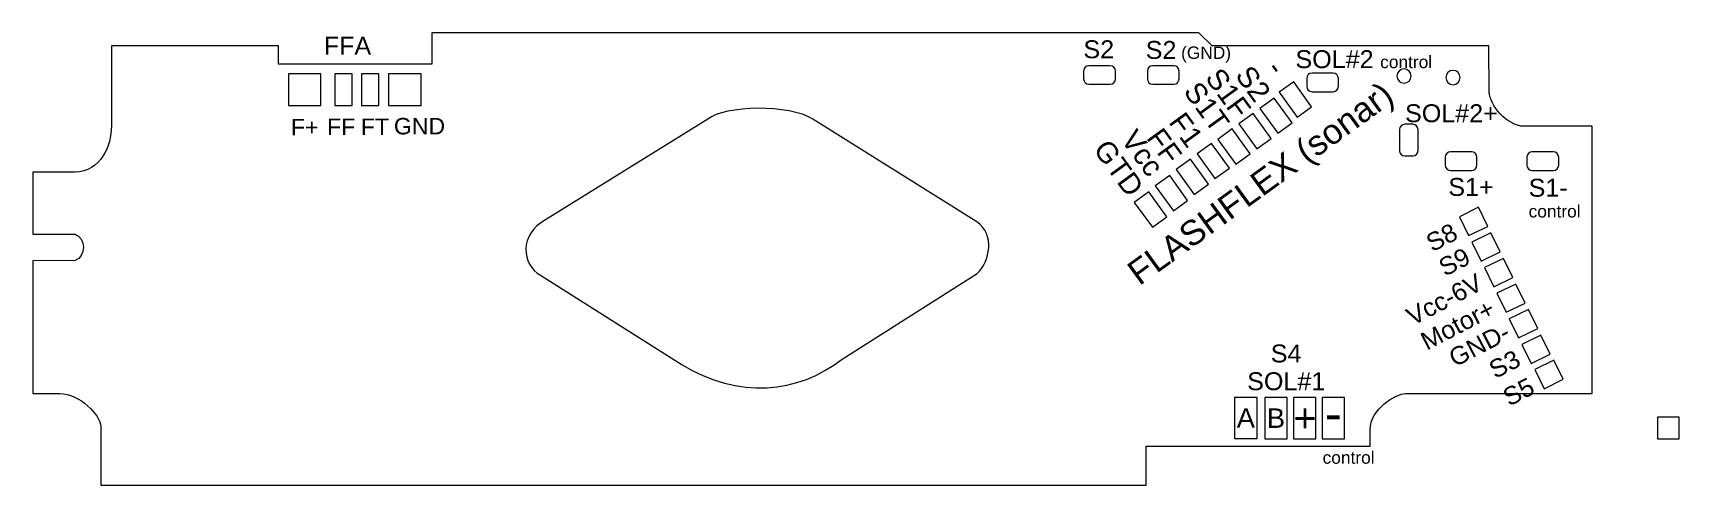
# Model space of a CAD drawing. Header units: millimetres. Extents: x -49 to 52, y 40 to 68.
import ezdxf
from ezdxf.lldxf.tags import DXFTag

# ---------------------------------------------------------------- set-up
doc = ezdxf.new("R2010")
doc.units = ezdxf.units.MM
doc.header["$MEASUREMENT"] = 0
doc.layers.add('Capa 1', color=7, linetype='Continuous')
doc.styles.add('0', font='arial.ttf', dxfattribs={"height": 1})
doc.styles.add('1', font='Arial', dxfattribs={"height": 1})
doc.styles.add('10', font='Arial', dxfattribs={"height": 1})
doc.styles.add('11', font='Arial', dxfattribs={"height": 1})
doc.styles.add('12', font='Arial', dxfattribs={"height": 1})
doc.styles.add('13', font='Arial', dxfattribs={"height": 1})
doc.styles.add('14', font='Arial', dxfattribs={"height": 1})
doc.styles.add('15', font='Arial', dxfattribs={"height": 1})
doc.styles.add('16', font='Arial', dxfattribs={"height": 1})
doc.styles.add('17', font='Arial', dxfattribs={"height": 1})
doc.styles.add('18', font='Arial', dxfattribs={"height": 1})
doc.styles.add('19', font='Arial', dxfattribs={"height": 1})
doc.styles.add('2', font='Arial', dxfattribs={"height": 1})
doc.styles.add('20', font='Arial', dxfattribs={"height": 1})
doc.styles.add('21', font='Arial', dxfattribs={"height": 1})
doc.styles.add('22', font='Arial', dxfattribs={"height": 1})
doc.styles.add('23', font='Arial', dxfattribs={"height": 1})
doc.styles.add('24', font='Arial', dxfattribs={"height": 1})
doc.styles.add('25', font='Arial', dxfattribs={"height": 1})
doc.styles.add('26', font='Arial', dxfattribs={"height": 1})
doc.styles.add('27', font='Arial', dxfattribs={"height": 1})
doc.styles.add('28', font='Arial', dxfattribs={"height": 1})
doc.styles.add('29', font='Arial', dxfattribs={"height": 1})
doc.styles.add('3', font='Arial', dxfattribs={"height": 1})
doc.styles.add('30', font='Arial', dxfattribs={"height": 1})
doc.styles.add('31', font='Arial', dxfattribs={"height": 1})
doc.styles.add('32', font='Arial', dxfattribs={"height": 1})
doc.styles.add('33', font='Arial', dxfattribs={"height": 1})
doc.styles.add('34', font='Arial', dxfattribs={"height": 1})
doc.styles.add('35', font='Arial', dxfattribs={"height": 1})
doc.styles.add('36', font='Arial', dxfattribs={"height": 1})
doc.styles.add('4', font='Arial', dxfattribs={"height": 1})
doc.styles.add('5', font='Arial', dxfattribs={"height": 1})
doc.styles.add('6', font='Arial', dxfattribs={"height": 1})
doc.styles.add('7', font='Arial', dxfattribs={"height": 1})
doc.styles.add('8', font='Arial', dxfattribs={"height": 1})
doc.styles.add('9', font='Arial', dxfattribs={"height": 1})
tags = doc.linetypes.add('New Line1', pattern=[0.2, 0.1, -0.1]).pattern_tags.tags
tags[6:7] = [DXFTag(74, 4), DXFTag(75, 0), DXFTag(340, '0'), DXFTag(46, 1.0), DXFTag(50, 0.0), DXFTag(44, 0.0), DXFTag(45, 0.0)]
tags[4:5] = [DXFTag(74, 4), DXFTag(75, 0), DXFTag(340, '0'), DXFTag(46, 1.0), DXFTag(50, 0.0), DXFTag(44, 0.0), DXFTag(45, 0.0)]
tags = doc.linetypes.add('New Line2', pattern=[0.2, 0.1, -0.1]).pattern_tags.tags
tags[6:7] = [DXFTag(74, 4), DXFTag(75, 0), DXFTag(340, '0'), DXFTag(46, 1.0), DXFTag(50, 0.0), DXFTag(44, 0.0), DXFTag(45, 0.0)]
tags[4:5] = [DXFTag(74, 4), DXFTag(75, 0), DXFTag(340, '0'), DXFTag(46, 1.0), DXFTag(50, 0.0), DXFTag(44, 0.0), DXFTag(45, 0.0)]
tags = doc.linetypes.add('New Line3', pattern=[0.2, 0.1, -0.1]).pattern_tags.tags
tags[6:7] = [DXFTag(74, 4), DXFTag(75, 0), DXFTag(340, '0'), DXFTag(46, 1.0), DXFTag(50, 0.0), DXFTag(44, 0.0), DXFTag(45, 0.0)]
tags[4:5] = [DXFTag(74, 4), DXFTag(75, 0), DXFTag(340, '0'), DXFTag(46, 1.0), DXFTag(50, 0.0), DXFTag(44, 0.0), DXFTag(45, 0.0)]
tags = doc.linetypes.add('New Line4', pattern=[0.2, 0.1, -0.1]).pattern_tags.tags
tags[6:7] = [DXFTag(74, 4), DXFTag(75, 0), DXFTag(340, '0'), DXFTag(46, 1.0), DXFTag(50, 0.0), DXFTag(44, 0.0), DXFTag(45, 0.0)]
tags[4:5] = [DXFTag(74, 4), DXFTag(75, 0), DXFTag(340, '0'), DXFTag(46, 1.0), DXFTag(50, 0.0), DXFTag(44, 0.0), DXFTag(45, 0.0)]
tags = doc.linetypes.add('New Line5', pattern=[0.2, 0.1, -0.1]).pattern_tags.tags
tags[6:7] = [DXFTag(74, 4), DXFTag(75, 0), DXFTag(340, '0'), DXFTag(46, 1.0), DXFTag(50, 0.0), DXFTag(44, 0.0), DXFTag(45, 0.0)]
tags[4:5] = [DXFTag(74, 4), DXFTag(75, 0), DXFTag(340, '0'), DXFTag(46, 1.0), DXFTag(50, 0.0), DXFTag(44, 0.0), DXFTag(45, 0.0)]
tags = doc.linetypes.add('New Line6', pattern=[0.2, 0.1, -0.1]).pattern_tags.tags
tags[6:7] = [DXFTag(74, 4), DXFTag(75, 0), DXFTag(340, '0'), DXFTag(46, 1.0), DXFTag(50, 0.0), DXFTag(44, 0.0), DXFTag(45, 0.0)]
tags[4:5] = [DXFTag(74, 4), DXFTag(75, 0), DXFTag(340, '0'), DXFTag(46, 1.0), DXFTag(50, 0.0), DXFTag(44, 0.0), DXFTag(45, 0.0)]
tags = doc.linetypes.add('New Line7', pattern=[0.2, 0.1, -0.1]).pattern_tags.tags
tags[6:7] = [DXFTag(74, 4), DXFTag(75, 0), DXFTag(340, '0'), DXFTag(46, 1.0), DXFTag(50, 0.0), DXFTag(44, 0.0), DXFTag(45, 0.0)]
tags[4:5] = [DXFTag(74, 4), DXFTag(75, 0), DXFTag(340, '0'), DXFTag(46, 1.0), DXFTag(50, 0.0), DXFTag(44, 0.0), DXFTag(45, 0.0)]
tags = doc.linetypes.add('New Line8', pattern=[0.2, 0.1, -0.1]).pattern_tags.tags
tags[6:7] = [DXFTag(74, 4), DXFTag(75, 0), DXFTag(340, '0'), DXFTag(46, 1.0), DXFTag(50, 0.0), DXFTag(44, 0.0), DXFTag(45, 0.0)]
tags[4:5] = [DXFTag(74, 4), DXFTag(75, 0), DXFTag(340, '0'), DXFTag(46, 1.0), DXFTag(50, 0.0), DXFTag(44, 0.0), DXFTag(45, 0.0)]

msp = doc.modelspace()

# ---------------------------------------------------------------- linework, layer by layer
at = {"layer": 'Capa 1', "color": 251, "lineweight": 9}
for points in [[(-33.23, 63.17), (-31.25, 63.17), (-31.25, 65.12), (-33.23, 65.12), (-33.23, 63.17)], [(24.96, 42.66), (26.34, 42.66), (26.34, 45.2), (24.96, 45.2), (24.96, 42.66)], [(24.96, 42.66), (26.34, 42.66), (26.34, 45.2), (24.96, 45.2), (24.96, 42.66)], [(26.81, 42.65), (28.19, 42.65), (28.19, 45.19), (26.81, 45.19), (26.81, 42.65)], [(26.81, 42.65), (28.19, 42.65), (28.19, 45.19), (26.81, 45.19), (26.81, 42.65)], [(30.34, 42.65), (31.72, 42.65), (31.72, 45.19), (30.34, 45.19), (30.34, 42.65)], [(50.97, 42.65), (52.29, 42.65), (52.29, 43.98), (50.97, 43.98), (50.97, 42.65)], [(50.97, 42.65), (52.29, 42.65), (52.29, 43.98), (50.97, 43.98), (50.97, 42.65)]]:
    msp.add_lwpolyline(points, close=True, dxfattribs=at)
at = {"layer": 'Capa 1', "color": 7, "lineweight": 9}
for points in [[(28.57, 42.64), (29.95, 42.64), (29.95, 45.18), (28.57, 45.18), (28.57, 42.64)], [(30.34, 42.65), (31.72, 42.65), (31.72, 45.19), (30.34, 45.19), (30.34, 42.65)]]:
    msp.add_lwpolyline(points, close=True, dxfattribs=at)
at = {"layer": 'Capa 1', "color": 251, "lineweight": 9}
for points, knots in [([(42.75, 61.9), (42.75, 61.9), (42.82, 61.9), (42.82, 61.9), (42.82, 61.9), (42.82, 61.9), (46.94, 61.9), (46.94, 61.9), (46.94, 61.9), (46.94, 61.9), (46.94, 45.43), (46.94, 45.43), (46.94, 45.43), (46.94, 45.43), (35.46, 45.43), (35.46, 45.43), (35.46, 45.43), (34.9, 45.43), (33.29, 44.5), (33.29, 43.19), (33.29, 43.19), (33.29, 43.19), (33.29, 42.2), (33.29, 42.2), (33.29, 42.2), (33.29, 42.2), (19.52, 42.2), (19.52, 42.2), (19.52, 42.2), (19.52, 42.2), (19.52, 39.79), (19.52, 39.79), (19.52, 39.79), (19.52, 39.79), (-44.78, 39.79), (-44.78, 39.79), (-44.78, 39.79), (-44.78, 39.79), (-44.78, 43.4), (-44.78, 43.4), (-44.78, 43.4), (-44.78, 44.11), (-46.09, 45.43), (-47.29, 45.43), (-47.29, 45.43), (-47.29, 45.43), (-48.95, 45.43), (-48.95, 45.43), (-48.95, 45.43), (-48.95, 45.43), (-48.95, 53.61), (-48.95, 53.61), (-48.95, 53.61), (-48.95, 53.61), (-46.36, 53.63), (-46.36, 53.63), (-46.36, 53.63), (-45.67, 53.84), (-45.68, 55.05), (-46.36, 55.25), (-46.36, 55.25), (-46.36, 55.25), (-48.95, 55.25), (-48.95, 55.25), (-48.95, 55.25), (-48.95, 55.25), (-48.95, 59.08), (-48.95, 59.08), (-48.95, 59.08), (-48.95, 59.08), (-46.36, 59.08), (-46.36, 59.08), (-46.36, 59.08), (-44.78, 59.08), (-44.12, 60.72), (-44.12, 61.9), (-44.12, 61.9), (-44.12, 61.9), (-44.12, 66.86), (-44.12, 66.86), (-44.12, 66.86), (-44.12, 66.86), (-33.84, 66.86), (-33.84, 66.86), (-33.84, 66.86), (-33.84, 66.86), (-33.84, 65.73), (-33.84, 65.73), (-33.84, 65.73), (-33.84, 65.73), (-24.42, 65.73), (-24.42, 65.73), (-24.42, 65.73), (-24.42, 65.73), (-24.42, 67.65), (-24.42, 67.65), (-24.42, 67.65), (-24.42, 67.65), (22.76, 67.65), (22.76, 67.65), (22.76, 67.65), (22.76, 67.65), (23.57, 66.86), (23.57, 66.86), (23.57, 66.86), (23.57, 66.86), (40.6, 66.86), (40.6, 66.86), (40.6, 66.86), (40.6, 66.86), (40.61, 64), (40.61, 64), (40.61, 64), (40.64, 63.24), (41.7, 61.9), (42.75, 61.9)], [0, 0, 0, 0, 0.033333, 0.033333, 0.033333, 0.033333, 0.066667, 0.066667, 0.066667, 0.066667, 0.1, 0.1, 0.1, 0.1, 0.133333, 0.133333, 0.133333, 0.133333, 0.166667, 0.166667, 0.166667, 0.166667, 0.2, 0.2, 0.2, 0.2, 0.233333, 0.233333, 0.233333, 0.233333, 0.266667, 0.266667, 0.266667, 0.266667, 0.3, 0.3, 0.3, 0.3, 0.333333, 0.333333, 0.333333, 0.333333, 0.366667, 0.366667, 0.366667, 0.366667, 0.4, 0.4, 0.4, 0.4, 0.433333, 0.433333, 0.433333, 0.433333, 0.466667, 0.466667, 0.466667, 0.466667, 0.5, 0.5, 0.5, 0.5, 0.533333, 0.533333, 0.533333, 0.533333, 0.566667, 0.566667, 0.566667, 0.566667, 0.6, 0.6, 0.6, 0.6, 0.633333, 0.633333, 0.633333, 0.633333, 0.666667, 0.666667, 0.666667, 0.666667, 0.7, 0.7, 0.7, 0.7, 0.733333, 0.733333, 0.733333, 0.733333, 0.766667, 0.766667, 0.766667, 0.766667, 0.8, 0.8, 0.8, 0.8, 0.833333, 0.833333, 0.833333, 0.833333, 0.866667, 0.866667, 0.866667, 0.866667, 0.9, 0.9, 0.9, 0.9, 0.933333, 0.933333, 0.933333, 0.933333, 1, 1, 1, 1]), ([(-30.37, 65.12), (-30.37, 65.12), (-29.32, 65.12), (-29.32, 65.12), (-29.32, 65.12), (-29.32, 65.12), (-29.32, 63.17), (-29.32, 63.17), (-29.32, 63.17), (-29.32, 63.17), (-30.37, 63.17), (-30.37, 63.17), (-30.37, 63.17), (-30.37, 63.17), (-30.37, 65.12), (-30.37, 65.12)], [0, 0, 0, 0, 0.2, 0.2, 0.2, 0.2, 0.4, 0.4, 0.4, 0.4, 0.6, 0.6, 0.6, 0.6, 1, 1, 1, 1]), ([(-28.73, 65.12), (-28.73, 65.12), (-27.68, 65.12), (-27.68, 65.12), (-27.68, 65.12), (-27.68, 65.12), (-27.68, 63.17), (-27.68, 63.17), (-27.68, 63.17), (-27.68, 63.17), (-28.73, 63.17), (-28.73, 63.17), (-28.73, 63.17), (-28.73, 63.17), (-28.73, 65.12), (-28.73, 65.12)], [0, 0, 0, 0, 0.2, 0.2, 0.2, 0.2, 0.4, 0.4, 0.4, 0.4, 0.6, 0.6, 0.6, 0.6, 1, 1, 1, 1]), ([(-27.07, 65.12), (-27.07, 65.12), (-25.08, 65.12), (-25.08, 65.12), (-25.08, 65.12), (-25.08, 65.12), (-25.08, 63.17), (-25.08, 63.17), (-25.08, 63.17), (-25.08, 63.17), (-27.07, 63.17), (-27.07, 63.17), (-27.07, 63.17), (-27.07, 63.17), (-27.07, 65.12), (-27.07, 65.12)], [0, 0, 0, 0, 0.2, 0.2, 0.2, 0.2, 0.4, 0.4, 0.4, 0.4, 0.6, 0.6, 0.6, 0.6, 1, 1, 1, 1]), ([(27.7, 63.99), (27.7, 63.99), (28.59, 64.63), (28.59, 64.63), (28.59, 64.63), (28.59, 64.63), (29.69, 63.1), (29.69, 63.1), (29.69, 63.1), (29.69, 63.1), (28.81, 62.46), (28.81, 62.46), (28.81, 62.46), (28.81, 62.46), (27.7, 63.99), (27.7, 63.99)], [0, 0, 0, 0, 0.2, 0.2, 0.2, 0.2, 0.4, 0.4, 0.4, 0.4, 0.6, 0.6, 0.6, 0.6, 1, 1, 1, 1]), ([(-17.43, 56.14), (-17.43, 56.14), (-7.45, 62.33), (-7.45, 62.33), (-7.45, 62.33), (-6.43, 63.19), (-2.39, 63.27), (-0.99, 62.33), (-0.99, 62.33), (-0.99, 62.33), (9.1, 56.02), (9.1, 56.02), (9.1, 56.02), (10.24, 55.25), (9.91, 53.55), (9.12, 52.82), (9.12, 52.82), (9.12, 52.82), (0.83, 47.56), (0.83, 47.56), (0.83, 47.56), (-1.92, 45.43), (-5.52, 45.07), (-9.08, 47.24), (-9.08, 47.24), (-9.08, 47.24), (-17.73, 52.72), (-17.73, 52.72), (-17.73, 52.72), (-18.89, 53.39), (-19.06, 55.23), (-17.43, 56.14)], [0, 0, 0, 0, 0.111111, 0.111111, 0.111111, 0.111111, 0.222222, 0.222222, 0.222222, 0.222222, 0.333333, 0.333333, 0.333333, 0.333333, 0.444444, 0.444444, 0.444444, 0.444444, 0.555556, 0.555556, 0.555556, 0.555556, 0.666667, 0.666667, 0.666667, 0.666667, 0.777778, 0.777778, 0.777778, 0.777778, 1, 1, 1, 1]), ([(26.5, 62.99), (26.5, 62.99), (27.38, 63.63), (27.38, 63.63), (27.38, 63.63), (27.38, 63.63), (28.49, 62.11), (28.49, 62.11), (28.49, 62.11), (28.49, 62.11), (27.61, 61.47), (27.61, 61.47), (27.61, 61.47), (27.61, 61.47), (26.5, 62.99), (26.5, 62.99)], [0, 0, 0, 0, 0.2, 0.2, 0.2, 0.2, 0.4, 0.4, 0.4, 0.4, 0.6, 0.6, 0.6, 0.6, 1, 1, 1, 1]), ([(25.21, 62.04), (25.21, 62.04), (26.09, 62.68), (26.09, 62.68), (26.09, 62.68), (26.09, 62.68), (27.2, 61.15), (27.2, 61.15), (27.2, 61.15), (27.2, 61.15), (26.32, 60.51), (26.32, 60.51), (26.32, 60.51), (26.32, 60.51), (25.21, 62.04), (25.21, 62.04)], [0, 0, 0, 0, 0.2, 0.2, 0.2, 0.2, 0.4, 0.4, 0.4, 0.4, 0.6, 0.6, 0.6, 0.6, 1, 1, 1, 1]), ([(22.65, 60.2), (22.65, 60.2), (23.53, 60.84), (23.53, 60.84), (23.53, 60.84), (23.53, 60.84), (24.64, 59.32), (24.64, 59.32), (24.64, 59.32), (24.64, 59.32), (23.75, 58.68), (23.75, 58.68), (23.75, 58.68), (23.75, 58.68), (22.65, 60.2), (22.65, 60.2)], [0, 0, 0, 0, 0.2, 0.2, 0.2, 0.2, 0.4, 0.4, 0.4, 0.4, 0.6, 0.6, 0.6, 0.6, 1, 1, 1, 1]), ([(23.92, 61.09), (23.92, 61.09), (24.8, 61.74), (24.8, 61.74), (24.8, 61.74), (24.8, 61.74), (25.91, 60.21), (25.91, 60.21), (25.91, 60.21), (25.91, 60.21), (25.03, 59.57), (25.03, 59.57), (25.03, 59.57), (25.03, 59.57), (23.92, 61.09), (23.92, 61.09)], [0, 0, 0, 0, 0.2, 0.2, 0.2, 0.2, 0.4, 0.4, 0.4, 0.4, 0.6, 0.6, 0.6, 0.6, 1, 1, 1, 1]), ([(21.36, 59.23), (21.36, 59.23), (22.24, 59.87), (22.24, 59.87), (22.24, 59.87), (22.24, 59.87), (23.35, 58.34), (23.35, 58.34), (23.35, 58.34), (23.35, 58.34), (22.46, 57.7), (22.46, 57.7), (22.46, 57.7), (22.46, 57.7), (21.36, 59.23), (21.36, 59.23)], [0, 0, 0, 0, 0.2, 0.2, 0.2, 0.2, 0.4, 0.4, 0.4, 0.4, 0.6, 0.6, 0.6, 0.6, 1, 1, 1, 1]), ([(20.08, 58.22), (20.08, 58.22), (20.97, 58.86), (20.97, 58.86), (20.97, 58.86), (20.97, 58.86), (22.07, 57.33), (22.07, 57.33), (22.07, 57.33), (22.07, 57.33), (21.19, 56.69), (21.19, 56.69), (21.19, 56.69), (21.19, 56.69), (20.08, 58.22), (20.08, 58.22)], [0, 0, 0, 0, 0.2, 0.2, 0.2, 0.2, 0.4, 0.4, 0.4, 0.4, 0.6, 0.6, 0.6, 0.6, 1, 1, 1, 1]), ([(18.79, 57.21), (18.79, 57.21), (19.68, 57.85), (19.68, 57.85), (19.68, 57.85), (19.68, 57.85), (20.78, 56.33), (20.78, 56.33), (20.78, 56.33), (20.78, 56.33), (19.9, 55.68), (19.9, 55.68), (19.9, 55.68), (19.9, 55.68), (18.79, 57.21), (18.79, 57.21)], [0, 0, 0, 0, 0.2, 0.2, 0.2, 0.2, 0.4, 0.4, 0.4, 0.4, 0.6, 0.6, 0.6, 0.6, 1, 1, 1, 1]), ([(39.95, 56.91), (39.95, 56.91), (40.53, 55.73), (40.53, 55.73), (40.53, 55.73), (40.53, 55.73), (39.35, 55.16), (39.35, 55.16), (39.35, 55.16), (39.35, 55.16), (38.78, 56.33), (38.78, 56.33), (38.78, 56.33), (38.78, 56.33), (39.95, 56.91), (39.95, 56.91)], [0, 0, 0, 0, 0.2, 0.2, 0.2, 0.2, 0.4, 0.4, 0.4, 0.4, 0.6, 0.6, 0.6, 0.6, 1, 1, 1, 1]), ([(40.72, 55.33), (40.72, 55.33), (41.29, 54.16), (41.29, 54.16), (41.29, 54.16), (41.29, 54.16), (40.12, 53.59), (40.12, 53.59), (40.12, 53.59), (40.12, 53.59), (39.55, 54.76), (39.55, 54.76), (39.55, 54.76), (39.55, 54.76), (40.72, 55.33), (40.72, 55.33)], [0, 0, 0, 0, 0.2, 0.2, 0.2, 0.2, 0.4, 0.4, 0.4, 0.4, 0.6, 0.6, 0.6, 0.6, 1, 1, 1, 1]), ([(41.49, 53.76), (41.49, 53.76), (42.06, 52.58), (42.06, 52.58), (42.06, 52.58), (42.06, 52.58), (40.89, 52.01), (40.89, 52.01), (40.89, 52.01), (40.89, 52.01), (40.32, 53.19), (40.32, 53.19), (40.32, 53.19), (40.32, 53.19), (41.49, 53.76), (41.49, 53.76)], [0, 0, 0, 0, 0.2, 0.2, 0.2, 0.2, 0.4, 0.4, 0.4, 0.4, 0.6, 0.6, 0.6, 0.6, 1, 1, 1, 1]), ([(42.26, 52.18), (42.26, 52.18), (42.83, 51.01), (42.83, 51.01), (42.83, 51.01), (42.83, 51.01), (41.66, 50.44), (41.66, 50.44), (41.66, 50.44), (41.66, 50.44), (41.08, 51.61), (41.08, 51.61), (41.08, 51.61), (41.08, 51.61), (42.26, 52.18), (42.26, 52.18)], [0, 0, 0, 0, 0.2, 0.2, 0.2, 0.2, 0.4, 0.4, 0.4, 0.4, 0.6, 0.6, 0.6, 0.6, 1, 1, 1, 1]), ([(43.03, 50.61), (43.03, 50.61), (43.6, 49.44), (43.6, 49.44), (43.6, 49.44), (43.6, 49.44), (42.42, 48.86), (42.42, 48.86), (42.42, 48.86), (42.42, 48.86), (41.85, 50.04), (41.85, 50.04), (41.85, 50.04), (41.85, 50.04), (43.03, 50.61), (43.03, 50.61)], [0, 0, 0, 0, 0.2, 0.2, 0.2, 0.2, 0.4, 0.4, 0.4, 0.4, 0.6, 0.6, 0.6, 0.6, 1, 1, 1, 1]), ([(43.79, 49.04), (43.79, 49.04), (44.37, 47.86), (44.37, 47.86), (44.37, 47.86), (44.37, 47.86), (43.19, 47.29), (43.19, 47.29), (43.19, 47.29), (43.19, 47.29), (42.62, 48.46), (42.62, 48.46), (42.62, 48.46), (42.62, 48.46), (43.79, 49.04), (43.79, 49.04)], [0, 0, 0, 0, 0.2, 0.2, 0.2, 0.2, 0.4, 0.4, 0.4, 0.4, 0.6, 0.6, 0.6, 0.6, 1, 1, 1, 1]), ([(44.6, 47.48), (44.6, 47.48), (45.17, 46.31), (45.17, 46.31), (45.17, 46.31), (45.17, 46.31), (44, 45.73), (44, 45.73), (44, 45.73), (44, 45.73), (43.43, 46.91), (43.43, 46.91), (43.43, 46.91), (43.43, 46.91), (44.6, 47.48), (44.6, 47.48)], [0, 0, 0, 0, 0.2, 0.2, 0.2, 0.2, 0.4, 0.4, 0.4, 0.4, 0.6, 0.6, 0.6, 0.6, 1, 1, 1, 1])]:
    msp.add_open_spline(points, degree=3, knots=knots, dxfattribs=at)
at = {"layer": 'Capa 1', "color": 251, "linetype": 'New Line7', "lineweight": 9}
msp.add_open_spline([(16, 65.63), (16, 65.63), (17.29, 65.63), (17.29, 65.63), (17.29, 65.63), (17.48, 65.63), (17.63, 65.48), (17.63, 65.3), (17.63, 65.3), (17.63, 65.3), (17.63, 64.82), (17.63, 64.82), (17.63, 64.82), (17.63, 64.63), (17.48, 64.49), (17.29, 64.49), (17.29, 64.49), (17.29, 64.49), (16, 64.49), (16, 64.49), (16, 64.49), (15.82, 64.49), (15.67, 64.63), (15.67, 64.82), (15.67, 64.82), (15.67, 64.82), (15.67, 65.3), (15.67, 65.3), (15.67, 65.3), (15.67, 65.48), (15.82, 65.63), (16, 65.63)], degree=3, knots=[0, 0, 0, 0, 0.111111, 0.111111, 0.111111, 0.111111, 0.222222, 0.222222, 0.222222, 0.222222, 0.333333, 0.333333, 0.333333, 0.333333, 0.444444, 0.444444, 0.444444, 0.444444, 0.555556, 0.555556, 0.555556, 0.555556, 0.666667, 0.666667, 0.666667, 0.666667, 0.777778, 0.777778, 0.777778, 0.777778, 1, 1, 1, 1], dxfattribs=at)
at = {"layer": 'Capa 1', "color": 251, "linetype": 'New Line8', "lineweight": 9}
msp.add_open_spline([(19.92, 65.63), (19.92, 65.63), (21.21, 65.63), (21.21, 65.63), (21.21, 65.63), (21.39, 65.63), (21.54, 65.48), (21.54, 65.3), (21.54, 65.3), (21.54, 65.3), (21.54, 64.82), (21.54, 64.82), (21.54, 64.82), (21.54, 64.63), (21.39, 64.49), (21.21, 64.49), (21.21, 64.49), (21.21, 64.49), (19.92, 64.49), (19.92, 64.49), (19.92, 64.49), (19.74, 64.49), (19.59, 64.63), (19.59, 64.82), (19.59, 64.82), (19.59, 64.82), (19.59, 65.3), (19.59, 65.3), (19.59, 65.3), (19.59, 65.48), (19.74, 65.63), (19.92, 65.63)], degree=3, knots=[0, 0, 0, 0, 0.111111, 0.111111, 0.111111, 0.111111, 0.222222, 0.222222, 0.222222, 0.222222, 0.333333, 0.333333, 0.333333, 0.333333, 0.444444, 0.444444, 0.444444, 0.444444, 0.555556, 0.555556, 0.555556, 0.555556, 0.666667, 0.666667, 0.666667, 0.666667, 0.777778, 0.777778, 0.777778, 0.777778, 1, 1, 1, 1], dxfattribs=at)
at = {"layer": 'Capa 1', "color": 251, "linetype": 'New Line1', "lineweight": 9}
msp.add_open_spline([(29.72, 65.18), (29.72, 65.18), (31.01, 65.18), (31.01, 65.18), (31.01, 65.18), (31.19, 65.18), (31.34, 65.03), (31.34, 64.84), (31.34, 64.84), (31.34, 64.84), (31.34, 64.36), (31.34, 64.36), (31.34, 64.36), (31.34, 64.18), (31.19, 64.03), (31.01, 64.03), (31.01, 64.03), (31.01, 64.03), (29.72, 64.03), (29.72, 64.03), (29.72, 64.03), (29.54, 64.03), (29.39, 64.18), (29.39, 64.36), (29.39, 64.36), (29.39, 64.36), (29.39, 64.84), (29.39, 64.84), (29.39, 64.84), (29.39, 65.03), (29.54, 65.18), (29.72, 65.18)], degree=3, knots=[0, 0, 0, 0, 0.111111, 0.111111, 0.111111, 0.111111, 0.222222, 0.222222, 0.222222, 0.222222, 0.333333, 0.333333, 0.333333, 0.333333, 0.444444, 0.444444, 0.444444, 0.444444, 0.555556, 0.555556, 0.555556, 0.555556, 0.666667, 0.666667, 0.666667, 0.666667, 0.777778, 0.777778, 0.777778, 0.777778, 1, 1, 1, 1], dxfattribs=at)
at = {"layer": 'Capa 1', "color": 251, "linetype": 'New Line5', "lineweight": 9}
msp.add_open_spline([(35.38, 65.43), (35.62, 65.43), (35.82, 65.24), (35.82, 64.99), (35.82, 64.99), (35.82, 64.75), (35.62, 64.56), (35.38, 64.56), (35.38, 64.56), (35.14, 64.56), (34.94, 64.75), (34.94, 64.99), (34.94, 64.99), (34.94, 65.24), (35.14, 65.43), (35.38, 65.43)], degree=3, knots=[0, 0, 0, 0, 0.2, 0.2, 0.2, 0.2, 0.4, 0.4, 0.4, 0.4, 0.6, 0.6, 0.6, 0.6, 1, 1, 1, 1], dxfattribs=at)
at = {"layer": 'Capa 1', "color": 251, "linetype": 'New Line6', "lineweight": 9}
msp.add_open_spline([(38.39, 65.34), (38.63, 65.34), (38.83, 65.14), (38.83, 64.9), (38.83, 64.9), (38.83, 64.66), (38.63, 64.46), (38.39, 64.46), (38.39, 64.46), (38.15, 64.46), (37.95, 64.66), (37.95, 64.9), (37.95, 64.9), (37.95, 65.14), (38.15, 65.34), (38.39, 65.34)], degree=3, knots=[0, 0, 0, 0, 0.2, 0.2, 0.2, 0.2, 0.4, 0.4, 0.4, 0.4, 0.6, 0.6, 0.6, 0.6, 1, 1, 1, 1], dxfattribs=at)
at = {"layer": 'Capa 1', "color": 251, "linetype": 'New Line4', "lineweight": 9}
msp.add_open_spline([(35.1, 60.4), (35.1, 60.4), (35.1, 61.69), (35.1, 61.69), (35.1, 61.69), (35.1, 61.87), (35.25, 62.02), (35.43, 62.02), (35.43, 62.02), (35.43, 62.02), (35.91, 62.02), (35.91, 62.02), (35.91, 62.02), (36.09, 62.02), (36.24, 61.87), (36.24, 61.69), (36.24, 61.69), (36.24, 61.69), (36.24, 60.4), (36.24, 60.4), (36.24, 60.4), (36.24, 60.22), (36.09, 60.07), (35.91, 60.07), (35.91, 60.07), (35.91, 60.07), (35.43, 60.07), (35.43, 60.07), (35.43, 60.07), (35.25, 60.07), (35.1, 60.22), (35.1, 60.4)], degree=3, knots=[0, 0, 0, 0, 0.111111, 0.111111, 0.111111, 0.111111, 0.222222, 0.222222, 0.222222, 0.222222, 0.333333, 0.333333, 0.333333, 0.333333, 0.444444, 0.444444, 0.444444, 0.444444, 0.555556, 0.555556, 0.555556, 0.555556, 0.666667, 0.666667, 0.666667, 0.666667, 0.777778, 0.777778, 0.777778, 0.777778, 1, 1, 1, 1], dxfattribs=at)
at = {"layer": 'Capa 1', "color": 251, "linetype": 'New Line2', "lineweight": 9}
msp.add_open_spline([(38.24, 60.32), (38.24, 60.32), (39.53, 60.32), (39.53, 60.32), (39.53, 60.32), (39.71, 60.32), (39.86, 60.17), (39.86, 59.98), (39.86, 59.98), (39.86, 59.98), (39.86, 59.51), (39.86, 59.51), (39.86, 59.51), (39.86, 59.32), (39.71, 59.17), (39.53, 59.17), (39.53, 59.17), (39.53, 59.17), (38.24, 59.17), (38.24, 59.17), (38.24, 59.17), (38.06, 59.17), (37.91, 59.32), (37.91, 59.51), (37.91, 59.51), (37.91, 59.51), (37.91, 59.98), (37.91, 59.98), (37.91, 59.98), (37.91, 60.17), (38.06, 60.32), (38.24, 60.32)], degree=3, knots=[0, 0, 0, 0, 0.111111, 0.111111, 0.111111, 0.111111, 0.222222, 0.222222, 0.222222, 0.222222, 0.333333, 0.333333, 0.333333, 0.333333, 0.444444, 0.444444, 0.444444, 0.444444, 0.555556, 0.555556, 0.555556, 0.555556, 0.666667, 0.666667, 0.666667, 0.666667, 0.777778, 0.777778, 0.777778, 0.777778, 1, 1, 1, 1], dxfattribs=at)
at = {"layer": 'Capa 1', "color": 251, "linetype": 'New Line3', "lineweight": 9}
msp.add_open_spline([(43.26, 60.32), (43.26, 60.32), (44.55, 60.32), (44.55, 60.32), (44.55, 60.32), (44.74, 60.32), (44.89, 60.17), (44.89, 59.98), (44.89, 59.98), (44.89, 59.98), (44.89, 59.51), (44.89, 59.51), (44.89, 59.51), (44.89, 59.32), (44.74, 59.17), (44.55, 59.17), (44.55, 59.17), (44.55, 59.17), (43.26, 59.17), (43.26, 59.17), (43.26, 59.17), (43.08, 59.17), (42.93, 59.32), (42.93, 59.51), (42.93, 59.51), (42.93, 59.51), (42.93, 59.98), (42.93, 59.98), (42.93, 59.98), (42.93, 60.17), (43.08, 60.32), (43.26, 60.32)], degree=3, knots=[0, 0, 0, 0, 0.111111, 0.111111, 0.111111, 0.111111, 0.222222, 0.222222, 0.222222, 0.222222, 0.333333, 0.333333, 0.333333, 0.333333, 0.444444, 0.444444, 0.444444, 0.444444, 0.555556, 0.555556, 0.555556, 0.555556, 0.666667, 0.666667, 0.666667, 0.666667, 0.777778, 0.777778, 0.777778, 0.777778, 1, 1, 1, 1], dxfattribs=at)
at = {"layer": 'Capa 1', "color": 253, "lineweight": 9}
for points in [[(39.95, 56.91), (39.95, 56.91), (40.53, 55.73), (40.53, 55.73), (40.53, 55.73), (40.53, 55.73), (39.35, 55.16), (39.35, 55.16), (39.35, 55.16), (39.35, 55.16), (38.78, 56.33), (38.78, 56.33), (38.78, 56.33), (38.78, 56.33), (39.95, 56.91), (39.95, 56.91)], [(40.72, 55.33), (40.72, 55.33), (41.29, 54.16), (41.29, 54.16), (41.29, 54.16), (41.29, 54.16), (40.12, 53.59), (40.12, 53.59), (40.12, 53.59), (40.12, 53.59), (39.55, 54.76), (39.55, 54.76), (39.55, 54.76), (39.55, 54.76), (40.72, 55.33), (40.72, 55.33)], [(41.49, 53.76), (41.49, 53.76), (42.06, 52.58), (42.06, 52.58), (42.06, 52.58), (42.06, 52.58), (40.89, 52.01), (40.89, 52.01), (40.89, 52.01), (40.89, 52.01), (40.32, 53.19), (40.32, 53.19), (40.32, 53.19), (40.32, 53.19), (41.49, 53.76), (41.49, 53.76)], [(42.26, 52.18), (42.26, 52.18), (42.83, 51.01), (42.83, 51.01), (42.83, 51.01), (42.83, 51.01), (41.66, 50.44), (41.66, 50.44), (41.66, 50.44), (41.66, 50.44), (41.08, 51.61), (41.08, 51.61), (41.08, 51.61), (41.08, 51.61), (42.26, 52.18), (42.26, 52.18)], [(43.03, 50.61), (43.03, 50.61), (43.6, 49.44), (43.6, 49.44), (43.6, 49.44), (43.6, 49.44), (42.42, 48.86), (42.42, 48.86), (42.42, 48.86), (42.42, 48.86), (41.85, 50.04), (41.85, 50.04), (41.85, 50.04), (41.85, 50.04), (43.03, 50.61), (43.03, 50.61)], [(43.79, 49.04), (43.79, 49.04), (44.37, 47.86), (44.37, 47.86), (44.37, 47.86), (44.37, 47.86), (43.19, 47.29), (43.19, 47.29), (43.19, 47.29), (43.19, 47.29), (42.62, 48.46), (42.62, 48.46), (42.62, 48.46), (42.62, 48.46), (43.79, 49.04), (43.79, 49.04)], [(44.6, 47.48), (44.6, 47.48), (45.17, 46.31), (45.17, 46.31), (45.17, 46.31), (45.17, 46.31), (44, 45.73), (44, 45.73), (44, 45.73), (44, 45.73), (43.43, 46.91), (43.43, 46.91), (43.43, 46.91), (43.43, 46.91), (44.6, 47.48), (44.6, 47.48)]]:
    msp.add_open_spline(points, degree=3, knots=[0, 0, 0, 0, 0.2, 0.2, 0.2, 0.2, 0.4, 0.4, 0.4, 0.4, 0.6, 0.6, 0.6, 0.6, 1, 1, 1, 1], dxfattribs=at)

# ---------------------------------------------------------------- texts
at = {"layer": 'Capa 1', "color": 254}
for s, height, style, p in [('FFA', 1.105, '22', (-31.06, 66.31)), ('S2', 1.105, '10', (15.66, 66.09)), ('S2', 1.105, '11', (19.49, 66.05)), (' (GND)', 0.762, '12', (21.37, 66.05)), ('SOL#2 ', 1.105, '1', (28.7, 65.48)), ('control', 0.762, '2', (33.91, 65.48)), ('SOL#2+', 1.105, '3', (35.44, 62.15)), ('F+', 1.016, '32', (-33.08, 61.34)), ('FF', 1.016, '33', (-30.86, 61.36)), ('FT', 1.016, '34', (-28.78, 61.36)), ('GND', 1.016, '35', (-26.75, 61.4)), ('A', 1.2, '4', (25.09, 43.33)), ('B', 1.2, '5', (26.94, 43.32))]:
    msp.add_text(s, height=height, dxfattribs=dict(at, style=style)).set_placement(p)
at = {"layer": 'Capa 1', "color": 251, "oblique": 0}
for s, height, rotation, style, p in [('S1F', 1.27, -54, '29', (23.1, 64.88)), ('S2', 1.27, -54, '30', (24.95, 65.03)), ('-', 1.27, -54, '31', (26.86, 65.41)), ('FLASHFLEX (sonar)', 1.5224, 36, '23', (19.1, 52.04)), ('S1T', 1.27, -54, '28', (21.77, 64.04)), ('F1', 1.27, -54, '27', (20.86, 62.15)), ('Vcc', 1.27, -54, '25', (17.91, 61.08)), ('FF', 1.27, -54, '26', (19.49, 61.18)), ('GTD', 1.27, -54, '24', (16.22, 60.47))]:
    msp.add_text(s, height=height, rotation=rotation, dxfattribs=dict(at, style=style)).set_placement(p)
at = {"layer": 'Capa 1', "color": 253}
for s, height, style, p in [('S1+', 1.105, '0', (38.1, 57.61)), ('S1-', 1.105, '20', (43.04, 57.56)), ('control', 0.762, '21', (43.04, 56.28)), ('S4', 1.105, '8', (27.18, 47.35)), ('SOL#1', 1.105, '9', (25.73, 45.64)), ('+', 1.74, '6', (28.58, 43.06)), ('-', 2.23, '7', (30.51, 43.11)), ('control', 0.762, '36', (30.37, 41.11))]:
    msp.add_text(s, height=height, dxfattribs=dict(at, style=style)).set_placement(p)
at = {"layer": 'Capa 1', "color": 253, "oblique": 0}
for s, style, p in [('S8', '13', (37.11, 54.13)), ('S9', '15', (37.89, 52.62)), ('Vcc-6V', '16', (35.9, 49.59)), ('Motor+', '17', (36.78, 48.07)), ('GND-', '18', (38.51, 47.04)), ('S3', '14', (40.98, 46.32)), ('S5', '19', (41.84, 44.62))]:
    msp.add_text(s, height=1.105, rotation=27.5236, dxfattribs=dict(at, style=style)).set_placement(p)

doc.saveas('drawing.dxf')
